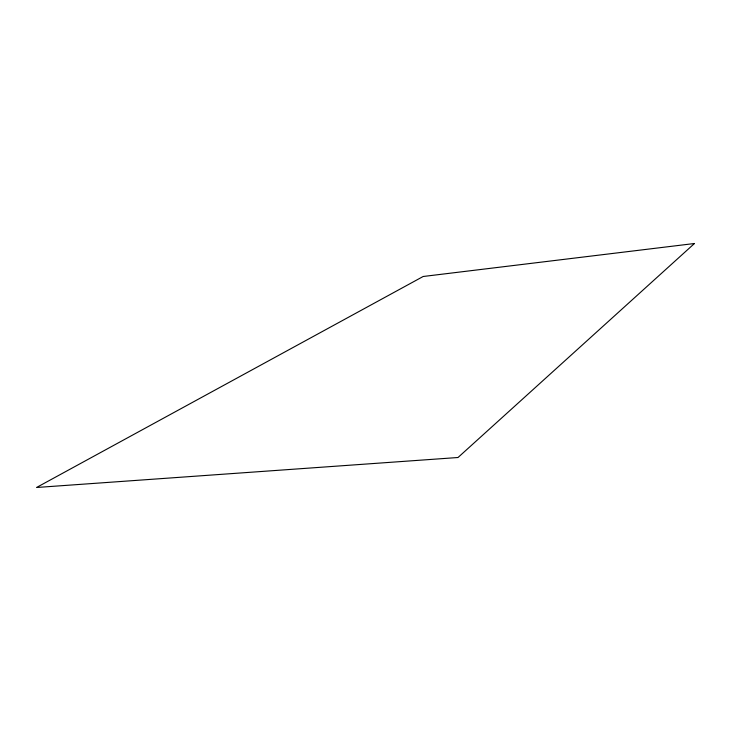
<?xml version="1.0" encoding="UTF-8"?>
<svg xmlns="http://www.w3.org/2000/svg" width="731" height="731" viewBox="0 0 731 731"><rect width="100%" height="100%" fill="white"/><g stroke="black" fill="none" stroke-linecap="round" stroke-linejoin="round"><path stroke-width="1.1" d="M694.45 243.514L458.008 457.505L36.55 487.486L423.167 276.492L694.45 243.514"/></g></svg>
